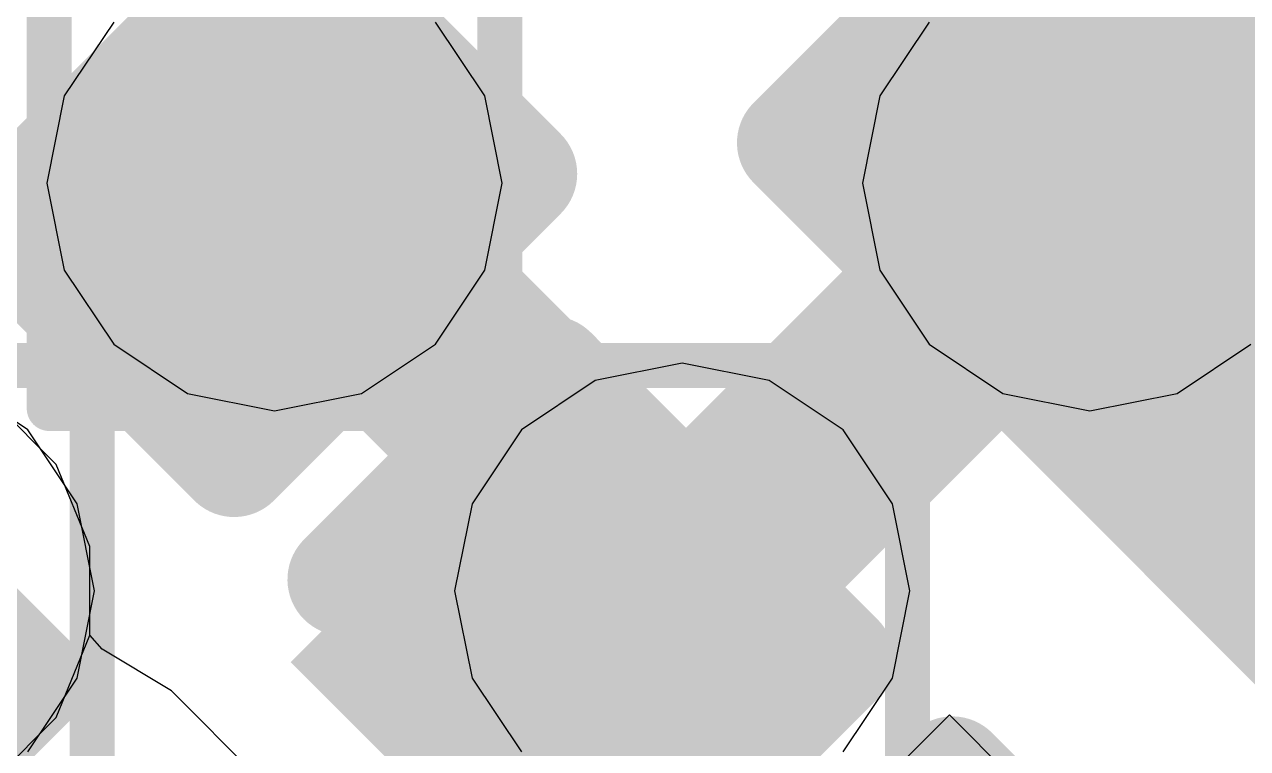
# Model space of a CAD drawing. Header units: inches. Extents: x -6 to 284, y -12 to 154.
# Drawn here: x 52.747 to 54.126, y 3.962 to 4.778 of the extents above; entities that cross this region are included whole.
import ezdxf

# ---------------------------------------------------------------- set-up
doc = ezdxf.new("R2010")
doc.units = ezdxf.units.IN
for name, color, linetype in [('Bottom Layer', 5, 'Continuous'), ('Bottom Overlay', 54, 'Continuous'), ('Bottom Paste', 16, 'Continuous'), ('Bottom Solder', 6, 'Continuous'), ('Drill Drawing', 1, 'Continuous'), ('GND-1', 16, 'Continuous'), ('GND-2', 90, 'Continuous'), ('GND-3', 216, 'Continuous'), ('GND-4', 54, 'Continuous'), ('PWR-1', 156, 'Continuous'), ('PWR-2', 130, 'Continuous'), ('Signal L1', 76, 'Continuous'), ('Signal L2', 6, 'Continuous'), ('Top Layer', 1, 'Continuous'), ('Top Paste', 8, 'Continuous'), ('Top Solder', 216, 'Continuous'), ('Via Holes', 16, 'Continuous')]:
    doc.layers.add(name, color=color, linetype=linetype)

# ---------------------------------------------------------------- blocks, each defined once
blk = doc.blocks.new('BGA_565_15_5_14_4__132')
at = {"layer": 'Top Layer'}
h = blk.add_hatch(color=1, dxfattribs=at)
edge = h.paths.add_edge_path()
edge.add_arc((2.925, 2.275), 0.125, 0, 360)
h = blk.add_hatch(color=1, dxfattribs=at)
edge = h.paths.add_edge_path()
edge.add_arc((3.575, 2.275), 0.125, 0, 360)
h = blk.add_hatch(color=1, dxfattribs=at)
edge = h.paths.add_edge_path()
edge.add_arc((3.575, 1.625), 0.125, 0, 360)
at = {"layer": 'Top Paste'}
h = blk.add_hatch(color=8, dxfattribs=at)
edge = h.paths.add_edge_path()
edge.add_arc((2.925, 2.275), 0.125, 0, 360)
h = blk.add_hatch(color=8, dxfattribs=at)
edge = h.paths.add_edge_path()
edge.add_arc((3.575, 2.275), 0.125, 0, 360)
h = blk.add_hatch(color=8, dxfattribs=at)
edge = h.paths.add_edge_path()
edge.add_arc((3.575, 1.625), 0.125, 0, 360)
at = {"layer": 'Top Solder'}
h = blk.add_hatch(color=216, dxfattribs=at)
edge = h.paths.add_edge_path()
edge.add_arc((2.925, 2.275), 0.175, 0, 360)
h = blk.add_hatch(color=216, dxfattribs=at)
edge = h.paths.add_edge_path()
edge.add_arc((3.575, 2.275), 0.175, 0, 360)
h = blk.add_hatch(color=216, dxfattribs=at)
edge = h.paths.add_edge_path()
edge.add_arc((3.575, 1.625), 0.175, 0, 360)
blk = doc.blocks.new('CAP_0201_B_359')
at = {"layer": 'Bottom Layer'}
for points in [[(-0.45, 0.15), (-0.15, 0.15), (-0.15, -0.15), (-0.45, -0.15)], [(0.15, 0.15), (0.45, 0.15), (0.45, -0.15), (0.15, -0.15)]]:
    blk.add_hatch(color=5, dxfattribs=at).paths.add_polyline_path(points)
at = {"layer": 'Bottom Paste'}
for points in [[(-0.45, 0.15), (-0.15, 0.15), (-0.15, -0.15), (-0.45, -0.15)], [(0.15, 0.15), (0.45, 0.15), (0.45, -0.15), (0.15, -0.15)]]:
    blk.add_hatch(color=16, dxfattribs=at).paths.add_polyline_path(points)
at = {"layer": 'Bottom Solder'}
for points in [[(-0.505, 0.205), (-0.095, 0.205), (-0.095, -0.205), (-0.505, -0.205)], [(0.095, 0.205), (0.505, 0.205), (0.505, -0.205), (0.095, -0.205)]]:
    blk.add_hatch(color=6, dxfattribs=at).paths.add_polyline_path(points)
at = {"layer": 'Bottom Overlay'}
for points in [[(-0.5334, 0.2286, 0.127, 0.127, 0), (-0.2032, 0.2286, 0.127, 0.127, 0)], [(-0.5334, 0.2286, 0.127, 0.127, 0), (-0.5334, -0.2286, 0.127, 0.127, 0)], [(0.2032, 0.2286, 0.127, 0.127, 0), (0.5334, 0.2286, 0.127, 0.127, 0)], [(0.5334, 0.2286, 0.127, 0.127, 0), (0.5334, -0.2286, 0.127, 0.127, 0)], [(-0.5334, -0.2286, 0.127, 0.127, 0), (-0.2032, -0.2286, 0.127, 0.127, 0)], [(0.2032, -0.2286, 0.127, 0.127, 0), (0.5334, -0.2286, 0.127, 0.127, 0)]]:
    blk.add_lwpolyline(points, format="xyseb", dxfattribs=at)
for points in [[(-0.5651, 0.2286, 0.0635, 0.0635, 1), (-0.5016, 0.2286, 0.0635, 0.0635, 1)], [(-0.5651, 0.2286, 0.0635, 0.0635, 1), (-0.5016, 0.2286, 0.0635, 0.0635, 1)], [(-0.2349, 0.2286, 0.0635, 0.0635, 1), (-0.1714, 0.2286, 0.0635, 0.0635, 1)], [(0.1715, 0.2286, 0.0635, 0.0635, 1), (0.235, 0.2286, 0.0635, 0.0635, 1)], [(0.5017, 0.2286, 0.0635, 0.0635, 1), (0.5652, 0.2286, 0.0635, 0.0635, 1)], [(0.5017, 0.2286, 0.0635, 0.0635, 1), (0.5652, 0.2286, 0.0635, 0.0635, 1)], [(-0.5651, -0.2286, 0.0635, 0.0635, 1), (-0.5016, -0.2286, 0.0635, 0.0635, 1)], [(-0.5651, -0.2286, 0.0635, 0.0635, 1), (-0.5016, -0.2286, 0.0635, 0.0635, 1)], [(-0.2349, -0.2286, 0.0635, 0.0635, 1), (-0.1714, -0.2286, 0.0635, 0.0635, 1)], [(0.1715, -0.2286, 0.0635, 0.0635, 1), (0.235, -0.2286, 0.0635, 0.0635, 1)], [(0.5017, -0.2286, 0.0635, 0.0635, 1), (0.5652, -0.2286, 0.0635, 0.0635, 1)], [(0.5017, -0.2286, 0.0635, 0.0635, 1), (0.5652, -0.2286, 0.0635, 0.0635, 1)]]:
    blk.add_lwpolyline(points, format="xyseb", close=True, dxfattribs=at)
blk = doc.blocks.new('CAP_0201_B_362')
at = {"layer": 'Bottom Layer'}
for points in [[(-0.45, 0.15), (-0.15, 0.15), (-0.15, -0.15), (-0.45, -0.15)], [(0.15, 0.15), (0.45, 0.15), (0.45, -0.15), (0.15, -0.15)]]:
    blk.add_hatch(color=5, dxfattribs=at).paths.add_polyline_path(points)
at = {"layer": 'Bottom Paste'}
for points in [[(-0.45, 0.15), (-0.15, 0.15), (-0.15, -0.15), (-0.45, -0.15)], [(0.15, 0.15), (0.45, 0.15), (0.45, -0.15), (0.15, -0.15)]]:
    blk.add_hatch(color=16, dxfattribs=at).paths.add_polyline_path(points)
at = {"layer": 'Bottom Solder'}
for points in [[(-0.505, 0.205), (-0.095, 0.205), (-0.095, -0.205), (-0.505, -0.205)], [(0.095, 0.205), (0.505, 0.205), (0.505, -0.205), (0.095, -0.205)]]:
    blk.add_hatch(color=6, dxfattribs=at).paths.add_polyline_path(points)
at = {"layer": 'Bottom Overlay'}
for points in [[(-0.5334, 0.2286, 0.127, 0.127, 0), (-0.5334, -0.2286, 0.127, 0.127, 0)], [(-0.5334, 0.2286, 0.127, 0.127, 0), (-0.2032, 0.2286, 0.127, 0.127, 0)], [(0.2032, 0.2286, 0.127, 0.127, 0), (0.5334, 0.2286, 0.127, 0.127, 0)], [(0.5334, 0.2286, 0.127, 0.127, 0), (0.5334, -0.2286, 0.127, 0.127, 0)], [(-0.5334, -0.2286, 0.127, 0.127, 0), (-0.2032, -0.2286, 0.127, 0.127, 0)], [(0.2032, -0.2286, 0.127, 0.127, 0), (0.5334, -0.2286, 0.127, 0.127, 0)]]:
    blk.add_lwpolyline(points, format="xyseb", dxfattribs=at)
for points in [[(-0.5651, 0.2286, 0.0635, 0.0635, 1), (-0.5016, 0.2286, 0.0635, 0.0635, 1)], [(-0.5651, 0.2286, 0.0635, 0.0635, 1), (-0.5016, 0.2286, 0.0635, 0.0635, 1)], [(-0.2349, 0.2286, 0.0635, 0.0635, 1), (-0.1714, 0.2286, 0.0635, 0.0635, 1)], [(0.1714, 0.2286, 0.0635, 0.0635, 1), (0.2349, 0.2286, 0.0635, 0.0635, 1)], [(0.5016, 0.2286, 0.0635, 0.0635, 1), (0.5651, 0.2286, 0.0635, 0.0635, 1)], [(0.5016, 0.2286, 0.0635, 0.0635, 1), (0.5651, 0.2286, 0.0635, 0.0635, 1)], [(-0.5651, -0.2286, 0.0635, 0.0635, 1), (-0.5016, -0.2286, 0.0635, 0.0635, 1)], [(-0.5651, -0.2286, 0.0635, 0.0635, 1), (-0.5016, -0.2286, 0.0635, 0.0635, 1)], [(-0.2349, -0.2286, 0.0635, 0.0635, 1), (-0.1714, -0.2286, 0.0635, 0.0635, 1)], [(0.1714, -0.2286, 0.0635, 0.0635, 1), (0.2349, -0.2286, 0.0635, 0.0635, 1)], [(0.5016, -0.2286, 0.0635, 0.0635, 1), (0.5651, -0.2286, 0.0635, 0.0635, 1)], [(0.5016, -0.2286, 0.0635, 0.0635, 1), (0.5651, -0.2286, 0.0635, 0.0635, 1)]]:
    blk.add_lwpolyline(points, format="xyseb", close=True, dxfattribs=at)
blk = doc.blocks.new('CAP_0201_B_366')
at = {"layer": 'Bottom Layer'}
for points in [[(-0.45, 0.15), (-0.15, 0.15), (-0.15, -0.15), (-0.45, -0.15)], [(0.15, 0.15), (0.45, 0.15), (0.45, -0.15), (0.15, -0.15)]]:
    blk.add_hatch(color=5, dxfattribs=at).paths.add_polyline_path(points)
at = {"layer": 'Bottom Paste'}
for points in [[(-0.45, 0.15), (-0.15, 0.15), (-0.15, -0.15), (-0.45, -0.15)], [(0.15, 0.15), (0.45, 0.15), (0.45, -0.15), (0.15, -0.15)]]:
    blk.add_hatch(color=16, dxfattribs=at).paths.add_polyline_path(points)
at = {"layer": 'Bottom Solder'}
for points in [[(-0.505, 0.205), (-0.095, 0.205), (-0.095, -0.205), (-0.505, -0.205)], [(0.095, 0.205), (0.505, 0.205), (0.505, -0.205), (0.095, -0.205)]]:
    blk.add_hatch(color=6, dxfattribs=at).paths.add_polyline_path(points)
at = {"layer": 'Bottom Overlay'}
for points in [[(-0.2032, 0.2286, 0.127, 0.127, 0), (-0.5334, 0.2286, 0.127, 0.127, 0)], [(-0.5334, 0.2286, 0.127, 0.127, 0), (-0.5334, -0.2286, 0.127, 0.127, 0)], [(0.5334, 0.2286, 0.127, 0.127, 0), (0.2032, 0.2286, 0.127, 0.127, 0)], [(0.5334, 0.2286, 0.127, 0.127, 0), (0.5334, -0.2286, 0.127, 0.127, 0)], [(-0.2032, -0.2286, 0.127, 0.127, 0), (-0.5334, -0.2286, 0.127, 0.127, 0)], [(0.5334, -0.2286, 0.127, 0.127, 0), (0.2032, -0.2286, 0.127, 0.127, 0)]]:
    blk.add_lwpolyline(points, format="xyseb", dxfattribs=at)
for points in [[(-0.5651, 0.2286, 0.0635, 0.0635, 1), (-0.5016, 0.2286, 0.0635, 0.0635, 1)], [(-0.5651, 0.2286, 0.0635, 0.0635, 1), (-0.5016, 0.2286, 0.0635, 0.0635, 1)], [(-0.2349, 0.2286, 0.0635, 0.0635, 1), (-0.1714, 0.2286, 0.0635, 0.0635, 1)], [(0.1715, 0.2286, 0.0635, 0.0635, 1), (0.235, 0.2286, 0.0635, 0.0635, 1)], [(0.5016, 0.2286, 0.0635, 0.0635, 1), (0.5651, 0.2286, 0.0635, 0.0635, 1)], [(0.5016, 0.2286, 0.0635, 0.0635, 1), (0.5651, 0.2286, 0.0635, 0.0635, 1)], [(-0.5651, -0.2286, 0.0635, 0.0635, 1), (-0.5016, -0.2286, 0.0635, 0.0635, 1)], [(-0.5651, -0.2286, 0.0635, 0.0635, 1), (-0.5016, -0.2286, 0.0635, 0.0635, 1)], [(-0.2349, -0.2286, 0.0635, 0.0635, 1), (-0.1714, -0.2286, 0.0635, 0.0635, 1)], [(0.1715, -0.2286, 0.0635, 0.0635, 1), (0.235, -0.2286, 0.0635, 0.0635, 1)], [(0.5016, -0.2286, 0.0635, 0.0635, 1), (0.5651, -0.2286, 0.0635, 0.0635, 1)], [(0.5016, -0.2286, 0.0635, 0.0635, 1), (0.5651, -0.2286, 0.0635, 0.0635, 1)]]:
    blk.add_lwpolyline(points, format="xyseb", close=True, dxfattribs=at)
blk = doc.blocks.new('CAP_0201_B_401')
at = {"layer": 'Bottom Layer'}
for points in [[(-0.45, 0.15), (-0.15, 0.15), (-0.15, -0.15), (-0.45, -0.15)], [(0.15, 0.15), (0.45, 0.15), (0.45, -0.15), (0.15, -0.15)]]:
    blk.add_hatch(color=5, dxfattribs=at).paths.add_polyline_path(points)
at = {"layer": 'Bottom Paste'}
for points in [[(-0.45, 0.15), (-0.15, 0.15), (-0.15, -0.15), (-0.45, -0.15)], [(0.15, 0.15), (0.45, 0.15), (0.45, -0.15), (0.15, -0.15)]]:
    blk.add_hatch(color=16, dxfattribs=at).paths.add_polyline_path(points)
at = {"layer": 'Bottom Solder'}
for points in [[(-0.505, 0.205), (-0.095, 0.205), (-0.095, -0.205), (-0.505, -0.205)], [(0.095, 0.205), (0.505, 0.205), (0.505, -0.205), (0.095, -0.205)]]:
    blk.add_hatch(color=6, dxfattribs=at).paths.add_polyline_path(points)
at = {"layer": 'Bottom Overlay'}
for points in [[(-0.5334, -0.2286, 0.127, 0.127, 0), (-0.5334, 0.2286, 0.127, 0.127, 0)], [(-0.2032, 0.2286, 0.127, 0.127, 0), (-0.5334, 0.2286, 0.127, 0.127, 0)], [(0.5334, 0.2286, 0.127, 0.127, 0), (0.2032, 0.2286, 0.127, 0.127, 0)], [(0.5334, -0.2286, 0.127, 0.127, 0), (0.5334, 0.2286, 0.127, 0.127, 0)], [(-0.2032, -0.2286, 0.127, 0.127, 0), (-0.5334, -0.2286, 0.127, 0.127, 0)], [(0.5334, -0.2286, 0.127, 0.127, 0), (0.2032, -0.2286, 0.127, 0.127, 0)]]:
    blk.add_lwpolyline(points, format="xyseb", dxfattribs=at)
for points in [[(-0.5651, 0.2286, 0.0635, 0.0635, 1), (-0.5016, 0.2286, 0.0635, 0.0635, 1)], [(-0.5651, 0.2286, 0.0635, 0.0635, 1), (-0.5016, 0.2286, 0.0635, 0.0635, 1)], [(-0.2349, 0.2286, 0.0635, 0.0635, 1), (-0.1714, 0.2286, 0.0635, 0.0635, 1)], [(0.1714, 0.2286, 0.0635, 0.0635, 1), (0.2349, 0.2286, 0.0635, 0.0635, 1)], [(0.5016, 0.2286, 0.0635, 0.0635, 1), (0.5651, 0.2286, 0.0635, 0.0635, 1)], [(0.5016, 0.2286, 0.0635, 0.0635, 1), (0.5651, 0.2286, 0.0635, 0.0635, 1)], [(-0.5651, -0.2286, 0.0635, 0.0635, 1), (-0.5016, -0.2286, 0.0635, 0.0635, 1)], [(-0.5651, -0.2286, 0.0635, 0.0635, 1), (-0.5016, -0.2286, 0.0635, 0.0635, 1)], [(-0.2349, -0.2286, 0.0635, 0.0635, 1), (-0.1714, -0.2286, 0.0635, 0.0635, 1)], [(0.1714, -0.2286, 0.0635, 0.0635, 1), (0.2349, -0.2286, 0.0635, 0.0635, 1)], [(0.5016, -0.2286, 0.0635, 0.0635, 1), (0.5651, -0.2286, 0.0635, 0.0635, 1)], [(0.5016, -0.2286, 0.0635, 0.0635, 1), (0.5651, -0.2286, 0.0635, 0.0635, 1)]]:
    blk.add_lwpolyline(points, format="xyseb", close=True, dxfattribs=at)
blk = doc.blocks.new('C___0402_B_417')
at = {"layer": 'Bottom Layer'}
blk.add_hatch(color=5, dxfattribs=at).paths.add_polyline_path([(-0.2413, 0.3175), (-0.2413, -0.3175), (-0.6985, -0.3175), (-0.6985, 0.3175)])
at = {"layer": 'Bottom Paste'}
blk.add_hatch(color=16, dxfattribs=at).paths.add_polyline_path([(-0.2413, 0.3175), (-0.2413, -0.3175), (-0.6985, -0.3175), (-0.6985, 0.3175)])
at = {"layer": 'Bottom Solder'}
blk.add_hatch(color=6, dxfattribs=at).paths.add_polyline_path([(-0.1813, 0.3775), (-0.1813, -0.3775), (-0.7585, -0.3775), (-0.7585, 0.3775)])
at = {"layer": 'Bottom Overlay'}
for points in [[(-0.7874, 0.4064, 0.127, 0.127, 0), (-0.7874, -0.4064, 0.127, 0.127, 0)], [(-0.7874, 0.4064, 0.127, 0.127, 0), (-0.2794, 0.4064, 0.127, 0.127, 0)], [(-0.7874, -0.4064, 0.127, 0.127, 0), (-0.2794, -0.4064, 0.127, 0.127, 0)]]:
    blk.add_lwpolyline(points, format="xyseb", dxfattribs=at)
for points in [[(-0.8191, 0.4064, 0.0635, 0.0635, 1), (-0.7556, 0.4064, 0.0635, 0.0635, 1)], [(-0.8191, 0.4064, 0.0635, 0.0635, 1), (-0.7556, 0.4064, 0.0635, 0.0635, 1)], [(-0.8191, -0.4064, 0.0635, 0.0635, 1), (-0.7556, -0.4064, 0.0635, 0.0635, 1)], [(-0.8191, -0.4064, 0.0635, 0.0635, 1), (-0.7556, -0.4064, 0.0635, 0.0635, 1)]]:
    blk.add_lwpolyline(points, format="xyseb", close=True, dxfattribs=at)

msp = doc.modelspace()

# ---------------------------------------------------------------- hatches: boundary and pattern name
at = {"layer": 'Bottom Layer'}
h = msp.add_hatch(color=5, dxfattribs=at)
edge = h.paths.add_edge_path()
edge.add_arc((53.029, 4.599), 0.15, 0, 360)
h = msp.add_hatch(color=5, dxfattribs=at)
edge = h.paths.add_edge_path()
edge.add_arc((53.9482, 4.599), 0.15, 0, 360)
h = msp.add_hatch(color=5, dxfattribs=at)
edge = h.paths.add_edge_path()
edge.add_arc((53.4886, 4.1394), 0.15, 0, 360)
at = {"layer": 'GND-1'}
h = msp.add_hatch(color=16, dxfattribs=at)
edge = h.paths.add_edge_path()
edge.add_arc((53.029, 4.599), 0.15, 0, 360)
h = msp.add_hatch(color=16, dxfattribs=at)
edge = h.paths.add_edge_path()
edge.add_arc((53.9482, 4.599), 0.15, 0, 360)
h = msp.add_hatch(color=16, dxfattribs=at)
edge = h.paths.add_edge_path()
edge.add_arc((53.4886, 4.1394), 0.15, 0, 360)
at = {"layer": 'GND-2'}
h = msp.add_hatch(color=90, dxfattribs=at)
edge = h.paths.add_edge_path()
edge.add_arc((53.029, 4.599), 0.15, 0, 360)
h = msp.add_hatch(color=90, dxfattribs=at)
edge = h.paths.add_edge_path()
edge.add_arc((53.9482, 4.599), 0.15, 0, 360)
h = msp.add_hatch(color=90, dxfattribs=at)
edge = h.paths.add_edge_path()
edge.add_arc((53.4886, 4.1394), 0.15, 0, 360)
at = {"layer": 'GND-3'}
h = msp.add_hatch(color=216, dxfattribs=at)
edge = h.paths.add_edge_path()
edge.add_arc((53.029, 4.599), 0.15, 0, 360)
h = msp.add_hatch(color=216, dxfattribs=at)
edge = h.paths.add_edge_path()
edge.add_arc((53.9482, 4.599), 0.15, 0, 360)
h = msp.add_hatch(color=216, dxfattribs=at)
edge = h.paths.add_edge_path()
edge.add_arc((53.4886, 4.1394), 0.15, 0, 360)
at = {"layer": 'GND-4'}
h = msp.add_hatch(color=54, dxfattribs=at)
edge = h.paths.add_edge_path()
edge.add_arc((53.029, 4.599), 0.15, 0, 360)
h = msp.add_hatch(color=54, dxfattribs=at)
edge = h.paths.add_edge_path()
edge.add_arc((53.9482, 4.599), 0.15, 0, 360)
h = msp.add_hatch(color=54, dxfattribs=at)
edge = h.paths.add_edge_path()
edge.add_arc((53.4886, 4.1394), 0.15, 0, 360)
at = {"layer": 'PWR-1'}
h = msp.add_hatch(color=156, dxfattribs=at)
edge = h.paths.add_edge_path()
edge.add_arc((53.029, 4.599), 0.15, 0, 360)
h = msp.add_hatch(color=156, dxfattribs=at)
edge = h.paths.add_edge_path()
edge.add_arc((53.9482, 4.599), 0.15, 0, 360)
h = msp.add_hatch(color=156, dxfattribs=at)
edge = h.paths.add_edge_path()
edge.add_arc((53.4886, 4.1394), 0.15, 0, 360)
at = {"layer": 'PWR-2'}
h = msp.add_hatch(color=130, dxfattribs=at)
edge = h.paths.add_edge_path()
edge.add_arc((53.029, 4.599), 0.15, 0, 360)
h = msp.add_hatch(color=130, dxfattribs=at)
edge = h.paths.add_edge_path()
edge.add_arc((53.9482, 4.599), 0.15, 0, 360)
h = msp.add_hatch(color=130, dxfattribs=at)
edge = h.paths.add_edge_path()
edge.add_arc((53.4886, 4.1394), 0.15, 0, 360)
at = {"layer": 'Signal L1'}
h = msp.add_hatch(color=76, dxfattribs=at)
edge = h.paths.add_edge_path()
edge.add_arc((53.029, 4.599), 0.15, 0, 360)
h = msp.add_hatch(color=76, dxfattribs=at)
edge = h.paths.add_edge_path()
edge.add_arc((53.9482, 4.599), 0.15, 0, 360)
h = msp.add_hatch(color=76, dxfattribs=at)
edge = h.paths.add_edge_path()
edge.add_arc((53.4886, 4.1394), 0.15, 0, 360)
at = {"layer": 'Signal L2'}
h = msp.add_hatch(color=6, dxfattribs=at)
edge = h.paths.add_edge_path()
edge.add_arc((53.029, 4.599), 0.15, 0, 360)
h = msp.add_hatch(color=6, dxfattribs=at)
edge = h.paths.add_edge_path()
edge.add_arc((53.9482, 4.599), 0.15, 0, 360)
h = msp.add_hatch(color=6, dxfattribs=at)
edge = h.paths.add_edge_path()
edge.add_arc((53.4886, 4.1394), 0.15, 0, 360)
at = {"layer": 'Top Layer'}
h = msp.add_hatch(color=1, dxfattribs=at)
edge = h.paths.add_edge_path()
edge.add_arc((53.029, 4.599), 0.15, 0, 360)
h = msp.add_hatch(color=1, dxfattribs=at)
edge = h.paths.add_edge_path()
edge.add_arc((53.9482, 4.599), 0.15, 0, 360)
h = msp.add_hatch(color=1, dxfattribs=at)
edge = h.paths.add_edge_path()
edge.add_arc((53.4886, 4.1394), 0.15, 0, 360)
at = {"layer": 'Via Holes'}
h = msp.add_hatch(color=7, dxfattribs=at)
edge = h.paths.add_edge_path()
edge.add_arc((53.029, 4.599), 0.075, 0, 360)
h = msp.add_hatch(color=7, dxfattribs=at)
edge = h.paths.add_edge_path()
edge.add_arc((53.9482, 4.599), 0.075, 0, 360)
h = msp.add_hatch(color=7, dxfattribs=at)
edge = h.paths.add_edge_path()
edge.add_arc((53.4886, 4.1394), 0.075, 0, 360)

# ---------------------------------------------------------------- linework, layer by layer
at = {"layer": 'Bottom Layer'}
for p, q in [((52.7826, 4.2819), (52.7119, 4.3527)), ((52.8209, 4.1894), (52.7826, 4.2819)), ((52.8209, 4.0894), (52.8209, 4.1894)), ((52.8347, 4.0737), (52.8209, 4.0894)), ((52.9128, 4.0266), (52.8347, 4.0737)), ((53.008, 3.9314), (52.9128, 4.0266)), ((52.9128, 4.0266), (52.9128, 4.0266)), ((53.7897, 3.9996), (53.3979, 3.6079)), ((53.8697, 3.9196), (53.7897, 3.9996))]:
    msp.add_line(p, q, dxfattribs=at)
at = {"layer": 'Drill Drawing'}
for points in [[(52.775, 4.345, 0.0508, 0.0508, 0), (52.775, 4.853, 0.0508, 0.0508, 0)], [(53.283, 4.345, 0.0508, 0.0508, 0), (53.283, 4.853, 0.0508, 0.0508, 0)], [(53.6942, 4.345, 0.0508, 0.0508, 0), (53.6942, 4.853, 0.0508, 0.0508, 0)], [(52.3153, 4.3934, 0.0508, 0.0508, 0), (52.8233, 4.3934, 0.0508, 0.0508, 0)], [(52.8233, 3.8854, 0.0508, 0.0508, 0), (52.8233, 4.3934, 0.0508, 0.0508, 0)], [(53.2346, 4.3934, 0.0508, 0.0508, 0), (53.7426, 4.3934, 0.0508, 0.0508, 0)], [(53.2346, 3.8854, 0.0508, 0.0508, 0), (53.2346, 4.3934, 0.0508, 0.0508, 0)], [(53.7426, 3.8854, 0.0508, 0.0508, 0), (53.7426, 4.3934, 0.0508, 0.0508, 0)], [(52.775, 4.345, 0.0508, 0.0508, 0), (53.283, 4.345, 0.0508, 0.0508, 0)], [(53.6942, 4.345, 0.0508, 0.0508, 0), (54.2022, 4.345, 0.0508, 0.0508, 0)]]:
    msp.add_lwpolyline(points, format="xyseb", dxfattribs=at)
for points in [[(52.8106, 4.3934, 0.0254, 0.0254, 1), (52.836, 4.3934, 0.0254, 0.0254, 1)], [(52.8106, 4.3934, 0.0254, 0.0254, 1), (52.836, 4.3934, 0.0254, 0.0254, 1)], [(53.2219, 4.3934, 0.0254, 0.0254, 1), (53.2473, 4.3934, 0.0254, 0.0254, 1)], [(53.2219, 4.3934, 0.0254, 0.0254, 1), (53.2473, 4.3934, 0.0254, 0.0254, 1)], [(53.7299, 4.3934, 0.0254, 0.0254, 1), (53.7553, 4.3934, 0.0254, 0.0254, 1)], [(53.7299, 4.3934, 0.0254, 0.0254, 1), (53.7553, 4.3934, 0.0254, 0.0254, 1)], [(52.7623, 4.345, 0.0254, 0.0254, 1), (52.7877, 4.345, 0.0254, 0.0254, 1)], [(52.7623, 4.345, 0.0254, 0.0254, 1), (52.7877, 4.345, 0.0254, 0.0254, 1)], [(53.2703, 4.345, 0.0254, 0.0254, 1), (53.2957, 4.345, 0.0254, 0.0254, 1)], [(53.2703, 4.345, 0.0254, 0.0254, 1), (53.2957, 4.345, 0.0254, 0.0254, 1)], [(53.6815, 4.345, 0.0254, 0.0254, 1), (53.7069, 4.345, 0.0254, 0.0254, 1)], [(53.6815, 4.345, 0.0254, 0.0254, 1), (53.7069, 4.345, 0.0254, 0.0254, 1)]]:
    msp.add_lwpolyline(points, format="xyseb", close=True, dxfattribs=at)
at = {"layer": 'GND-1'}
for p, q in [((52.7826, 4.2819), (52.7119, 4.3527)), ((52.8209, 4.1894), (52.7826, 4.2819)), ((52.8209, 4.0894), (52.8209, 4.1894)), ((52.7826, 3.9969), (52.8209, 4.0894)), ((52.7119, 3.9261), (52.7826, 3.9969))]:
    msp.add_line(p, q, dxfattribs=at)
at = {"layer": 'GND-2'}
for p, q in [((52.7826, 4.2819), (52.7119, 4.3527)), ((52.8209, 4.1894), (52.7826, 4.2819)), ((52.8209, 4.0894), (52.8209, 4.1894)), ((52.7826, 3.9969), (52.8209, 4.0894)), ((52.7119, 3.9261), (52.7826, 3.9969))]:
    msp.add_line(p, q, dxfattribs=at)
at = {"layer": 'GND-3'}
for p, q in [((52.7826, 4.2819), (52.7119, 4.3527)), ((52.8209, 4.1894), (52.7826, 4.2819)), ((52.8209, 4.0894), (52.8209, 4.1894)), ((52.7826, 3.9969), (52.8209, 4.0894)), ((52.7119, 3.9261), (52.7826, 3.9969))]:
    msp.add_line(p, q, dxfattribs=at)
at = {"layer": 'GND-4'}
for p, q in [((52.7826, 4.2819), (52.7119, 4.3527)), ((52.8209, 4.1894), (52.7826, 4.2819)), ((52.8209, 4.0894), (52.8209, 4.1894)), ((52.7826, 3.9969), (52.8209, 4.0894)), ((52.7119, 3.9261), (52.7826, 3.9969))]:
    msp.add_line(p, q, dxfattribs=at)
at = {"layer": 'PWR-1'}
for p, q in [((52.8476, 4.7804), (52.7919, 4.6972)), ((53.266, 4.6972), (53.2103, 4.7804)), ((53.7668, 4.7804), (53.7112, 4.6972)), ((52.7919, 4.6972), (52.7724, 4.599)), ((53.2855, 4.599), (53.266, 4.6972)), ((53.7112, 4.6972), (53.6917, 4.599)), ((52.7724, 4.599), (52.7919, 4.5008)), ((53.266, 4.5008), (53.2855, 4.599)), ((53.6917, 4.599), (53.7112, 4.5008)), ((52.7919, 4.5008), (52.8476, 4.4176)), ((53.2103, 4.4176), (53.266, 4.5008)), ((53.7112, 4.5008), (53.7668, 4.4176)), ((52.8476, 4.4176), (52.9308, 4.362)), ((53.1271, 4.362), (53.2103, 4.4176)), ((53.7668, 4.4176), (53.85, 4.362)), ((54.0464, 4.362), (54.1296, 4.4176)), ((53.4886, 4.3959), (53.3904, 4.3764)), ((53.5867, 4.3764), (53.4886, 4.3959)), ((52.7507, 4.3208), (52.6675, 4.3764)), ((53.3904, 4.3764), (53.3072, 4.3208)), ((53.67, 4.3208), (53.5867, 4.3764)), ((52.9308, 4.362), (53.029, 4.3425)), ((53.029, 4.3425), (53.1271, 4.362)), ((53.85, 4.362), (53.9482, 4.3425)), ((53.9482, 4.3425), (54.0464, 4.362)), ((52.8063, 4.2376), (52.7507, 4.3208)), ((53.3072, 4.3208), (53.2516, 4.2376)), ((53.7256, 4.2376), (53.67, 4.3208)), ((52.8259, 4.1394), (52.8063, 4.2376)), ((53.2516, 4.2376), (53.232, 4.1394)), ((53.7451, 4.1394), (53.7256, 4.2376)), ((52.8063, 4.0412), (52.8259, 4.1394)), ((53.232, 4.1394), (53.2516, 4.0412)), ((53.7256, 4.0412), (53.7451, 4.1394)), ((52.7507, 3.958), (52.8063, 4.0412)), ((53.2516, 4.0412), (53.3072, 3.958)), ((53.67, 3.958), (53.7256, 4.0412))]:
    msp.add_line(p, q, dxfattribs=at)
at = {"layer": 'PWR-2'}
for p, q in [((52.8476, 4.7804), (52.7919, 4.6972)), ((53.266, 4.6972), (53.2103, 4.7804)), ((53.7668, 4.7804), (53.7112, 4.6972)), ((52.7919, 4.6972), (52.7724, 4.599)), ((53.2855, 4.599), (53.266, 4.6972)), ((53.7112, 4.6972), (53.6917, 4.599)), ((52.7724, 4.599), (52.7919, 4.5008)), ((53.266, 4.5008), (53.2855, 4.599)), ((53.6917, 4.599), (53.7112, 4.5008)), ((52.7919, 4.5008), (52.8476, 4.4176)), ((53.2103, 4.4176), (53.266, 4.5008)), ((53.7112, 4.5008), (53.7668, 4.4176)), ((52.8476, 4.4176), (52.9308, 4.362)), ((53.1271, 4.362), (53.2103, 4.4176)), ((53.7668, 4.4176), (53.85, 4.362)), ((54.0464, 4.362), (54.1296, 4.4176)), ((53.4886, 4.3959), (53.3904, 4.3764)), ((53.5867, 4.3764), (53.4886, 4.3959)), ((52.7507, 4.3208), (52.6675, 4.3764)), ((53.3904, 4.3764), (53.3072, 4.3208)), ((53.67, 4.3208), (53.5867, 4.3764)), ((52.9308, 4.362), (53.029, 4.3425)), ((53.029, 4.3425), (53.1271, 4.362)), ((53.85, 4.362), (53.9482, 4.3425)), ((53.9482, 4.3425), (54.0464, 4.362)), ((52.8063, 4.2376), (52.7507, 4.3208)), ((53.3072, 4.3208), (53.2516, 4.2376)), ((53.7256, 4.2376), (53.67, 4.3208)), ((52.8259, 4.1394), (52.8063, 4.2376)), ((53.2516, 4.2376), (53.232, 4.1394)), ((53.7451, 4.1394), (53.7256, 4.2376)), ((52.8063, 4.0412), (52.8259, 4.1394)), ((53.232, 4.1394), (53.2516, 4.0412)), ((53.7256, 4.0412), (53.7451, 4.1394)), ((52.7507, 3.958), (52.8063, 4.0412)), ((53.2516, 4.0412), (53.3072, 3.958)), ((53.67, 3.958), (53.7256, 4.0412))]:
    msp.add_line(p, q, dxfattribs=at)
at = {"layer": 'Signal L2'}
for p, q in [((52.8476, 4.7804), (52.7919, 4.6972)), ((53.266, 4.6972), (53.2103, 4.7804)), ((53.7668, 4.7804), (53.7112, 4.6972)), ((52.7919, 4.6972), (52.7724, 4.599)), ((53.2855, 4.599), (53.266, 4.6972)), ((53.7112, 4.6972), (53.6917, 4.599)), ((52.7724, 4.599), (52.7919, 4.5008)), ((53.266, 4.5008), (53.2855, 4.599)), ((53.6917, 4.599), (53.7112, 4.5008)), ((52.7919, 4.5008), (52.8476, 4.4176)), ((53.2103, 4.4176), (53.266, 4.5008)), ((53.7112, 4.5008), (53.7668, 4.4176)), ((52.8476, 4.4176), (52.9308, 4.362)), ((53.1271, 4.362), (53.2103, 4.4176)), ((53.7668, 4.4176), (53.85, 4.362)), ((54.0464, 4.362), (54.1296, 4.4176)), ((53.4886, 4.3959), (53.3904, 4.3764)), ((53.5867, 4.3764), (53.4886, 4.3959)), ((52.7507, 4.3208), (52.6675, 4.3764)), ((53.3904, 4.3764), (53.3072, 4.3208)), ((53.67, 4.3208), (53.5867, 4.3764)), ((52.9308, 4.362), (53.029, 4.3425)), ((53.029, 4.3425), (53.1271, 4.362)), ((53.85, 4.362), (53.9482, 4.3425)), ((53.9482, 4.3425), (54.0464, 4.362)), ((52.8063, 4.2376), (52.7507, 4.3208)), ((53.3072, 4.3208), (53.2516, 4.2376)), ((53.7256, 4.2376), (53.67, 4.3208)), ((52.8259, 4.1394), (52.8063, 4.2376)), ((53.2516, 4.2376), (53.232, 4.1394)), ((53.7451, 4.1394), (53.7256, 4.2376)), ((52.8063, 4.0412), (52.8259, 4.1394)), ((53.232, 4.1394), (53.2516, 4.0412)), ((53.7256, 4.0412), (53.7451, 4.1394)), ((52.7507, 3.958), (52.8063, 4.0412)), ((53.2516, 4.0412), (53.3072, 3.958)), ((53.67, 3.958), (53.7256, 4.0412))]:
    msp.add_line(p, q, dxfattribs=at)
at = {"layer": 'Top Layer'}
for points in [[(53.9482, 4.599, 0.254, 0.254, 0), (53.9482, 5.5183, 0.254, 0.254, 0)], [(53.029, 4.599, 0.254, 0.254, 0), (53.4886, 4.1394, 0.254, 0.254, 0)], [(53.4886, 4.1394, 0.254, 0.254, 0), (53.9482, 4.599, 0.254, 0.254, 0)], [(53.9482, 4.599, 0.254, 0.254, 0), (54.4078, 4.1394, 0.254, 0.254, 0)], [(53.4886, 3.2202, 0.254, 0.254, 0), (53.4886, 4.1394, 0.254, 0.254, 0)]]:
    msp.add_lwpolyline(points, format="xyseb", dxfattribs=at)
for points in [[(52.9655, 4.599, 0.127, 0.127, 1), (53.0925, 4.599, 0.127, 0.127, 1)], [(53.8847, 4.599, 0.127, 0.127, 1), (54.0117, 4.599, 0.127, 0.127, 1)], [(53.8847, 4.599, 0.127, 0.127, 1), (54.0117, 4.599, 0.127, 0.127, 1)], [(53.8847, 4.599, 0.127, 0.127, 1), (54.0117, 4.599, 0.127, 0.127, 1)], [(53.4251, 4.1394, 0.127, 0.127, 1), (53.5521, 4.1394, 0.127, 0.127, 1)], [(53.4251, 4.1394, 0.127, 0.127, 1), (53.5521, 4.1394, 0.127, 0.127, 1)], [(53.4251, 4.1394, 0.127, 0.127, 1), (53.5521, 4.1394, 0.127, 0.127, 1)]]:
    msp.add_lwpolyline(points, format="xyseb", close=True, dxfattribs=at)

# ---------------------------------------------------------------- block references
for name, p, rotation in [('BGA_565_15_5_14_4__132', (54.4079, 8.2759), 225), ('C___0402_B_417', (54.4579, 4.9138), 45), ('CAP_0201_B_366', (52.7679, 4.8249), 135), ('CAP_0201_B_401', (53.125, 3.847), 225), ('CAP_0201_B_359', (52.2146, 3.8225), 45), ('CAP_0201_B_362', (53.5775, 3.3957), 45)]:
    msp.add_blockref(name, p, dxfattribs=dict(rotation=rotation))

doc.saveas('drawing.dxf')
